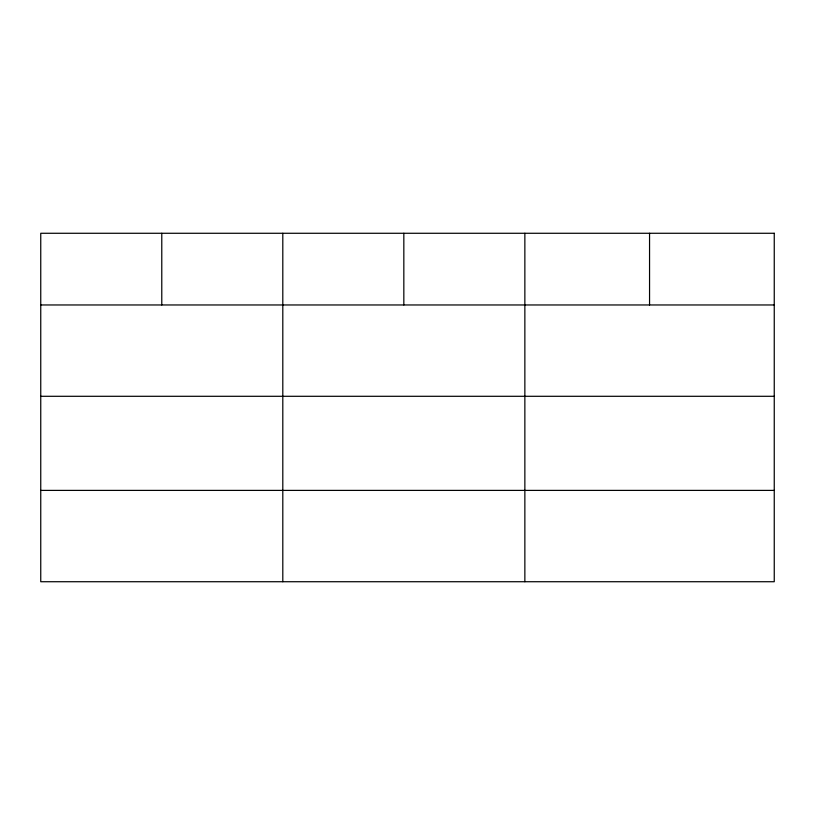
<?xml version="1.0" encoding="UTF-8"?>
<svg xmlns="http://www.w3.org/2000/svg" width="815" height="815" viewBox="0 0 815 815"><rect width="100%" height="100%" fill="white"/><g stroke="black" fill="none" stroke-linecap="round" stroke-linejoin="round"><path stroke-width="1.22" d="M40.75 304.963L774.25 304.963M40.75 396.294L774.25 396.294M40.75 490.396L774.25 490.396M649.555 233.273L649.555 304.963M524.86 233.273L524.86 581.727M403.832 233.273L403.832 304.963M282.805 233.273L282.805 581.727M161.778 233.273L161.778 304.963M774.25 233.273L40.75 233.273L40.75 581.727L774.25 581.727L774.25 233.273"/></g></svg>
